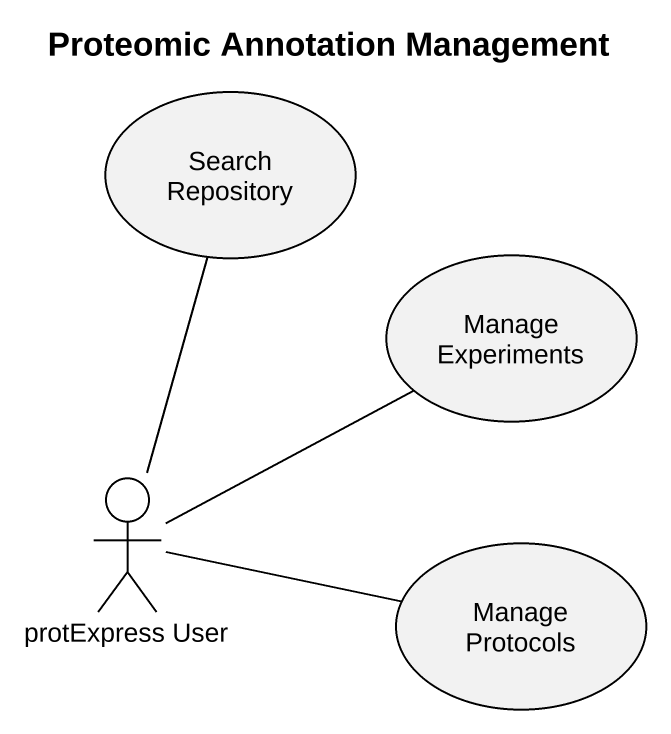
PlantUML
@startuml
title Proteomic Annotation Management
usecase "Search Repository" as Search_Repository
usecase "Manage Experiments" as Manage_Experiments
actor "protExpress User" as protExpress_User
usecase "Manage Protocols" as Manage_Protocols
protExpress_User -up- Search_Repository
protExpress_User -up- Manage_Experiments
protExpress_User -right- Manage_Protocols
@enduml
